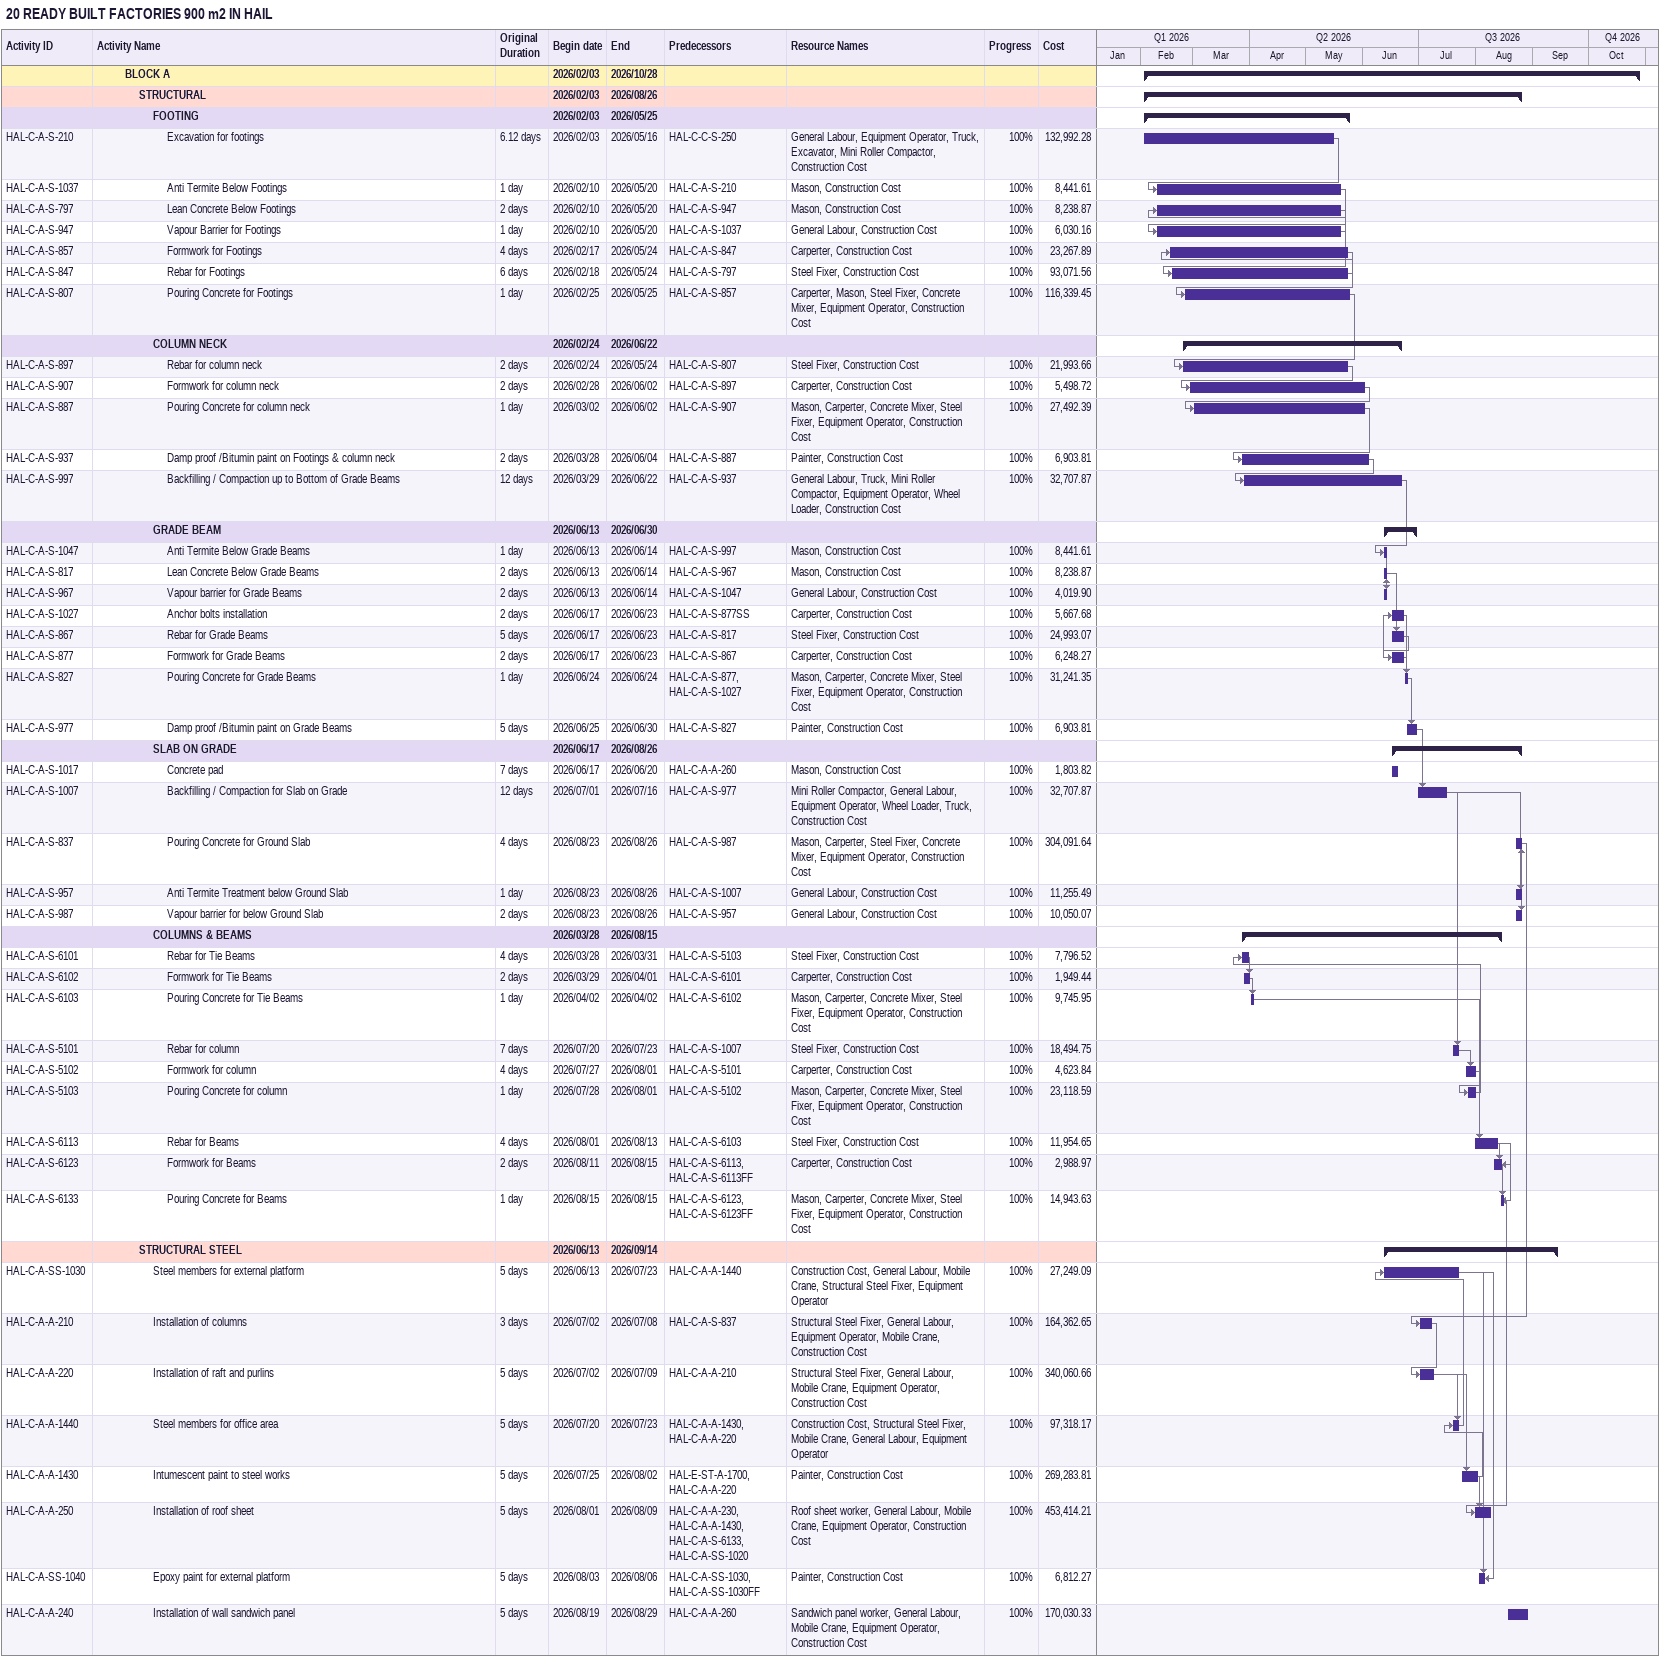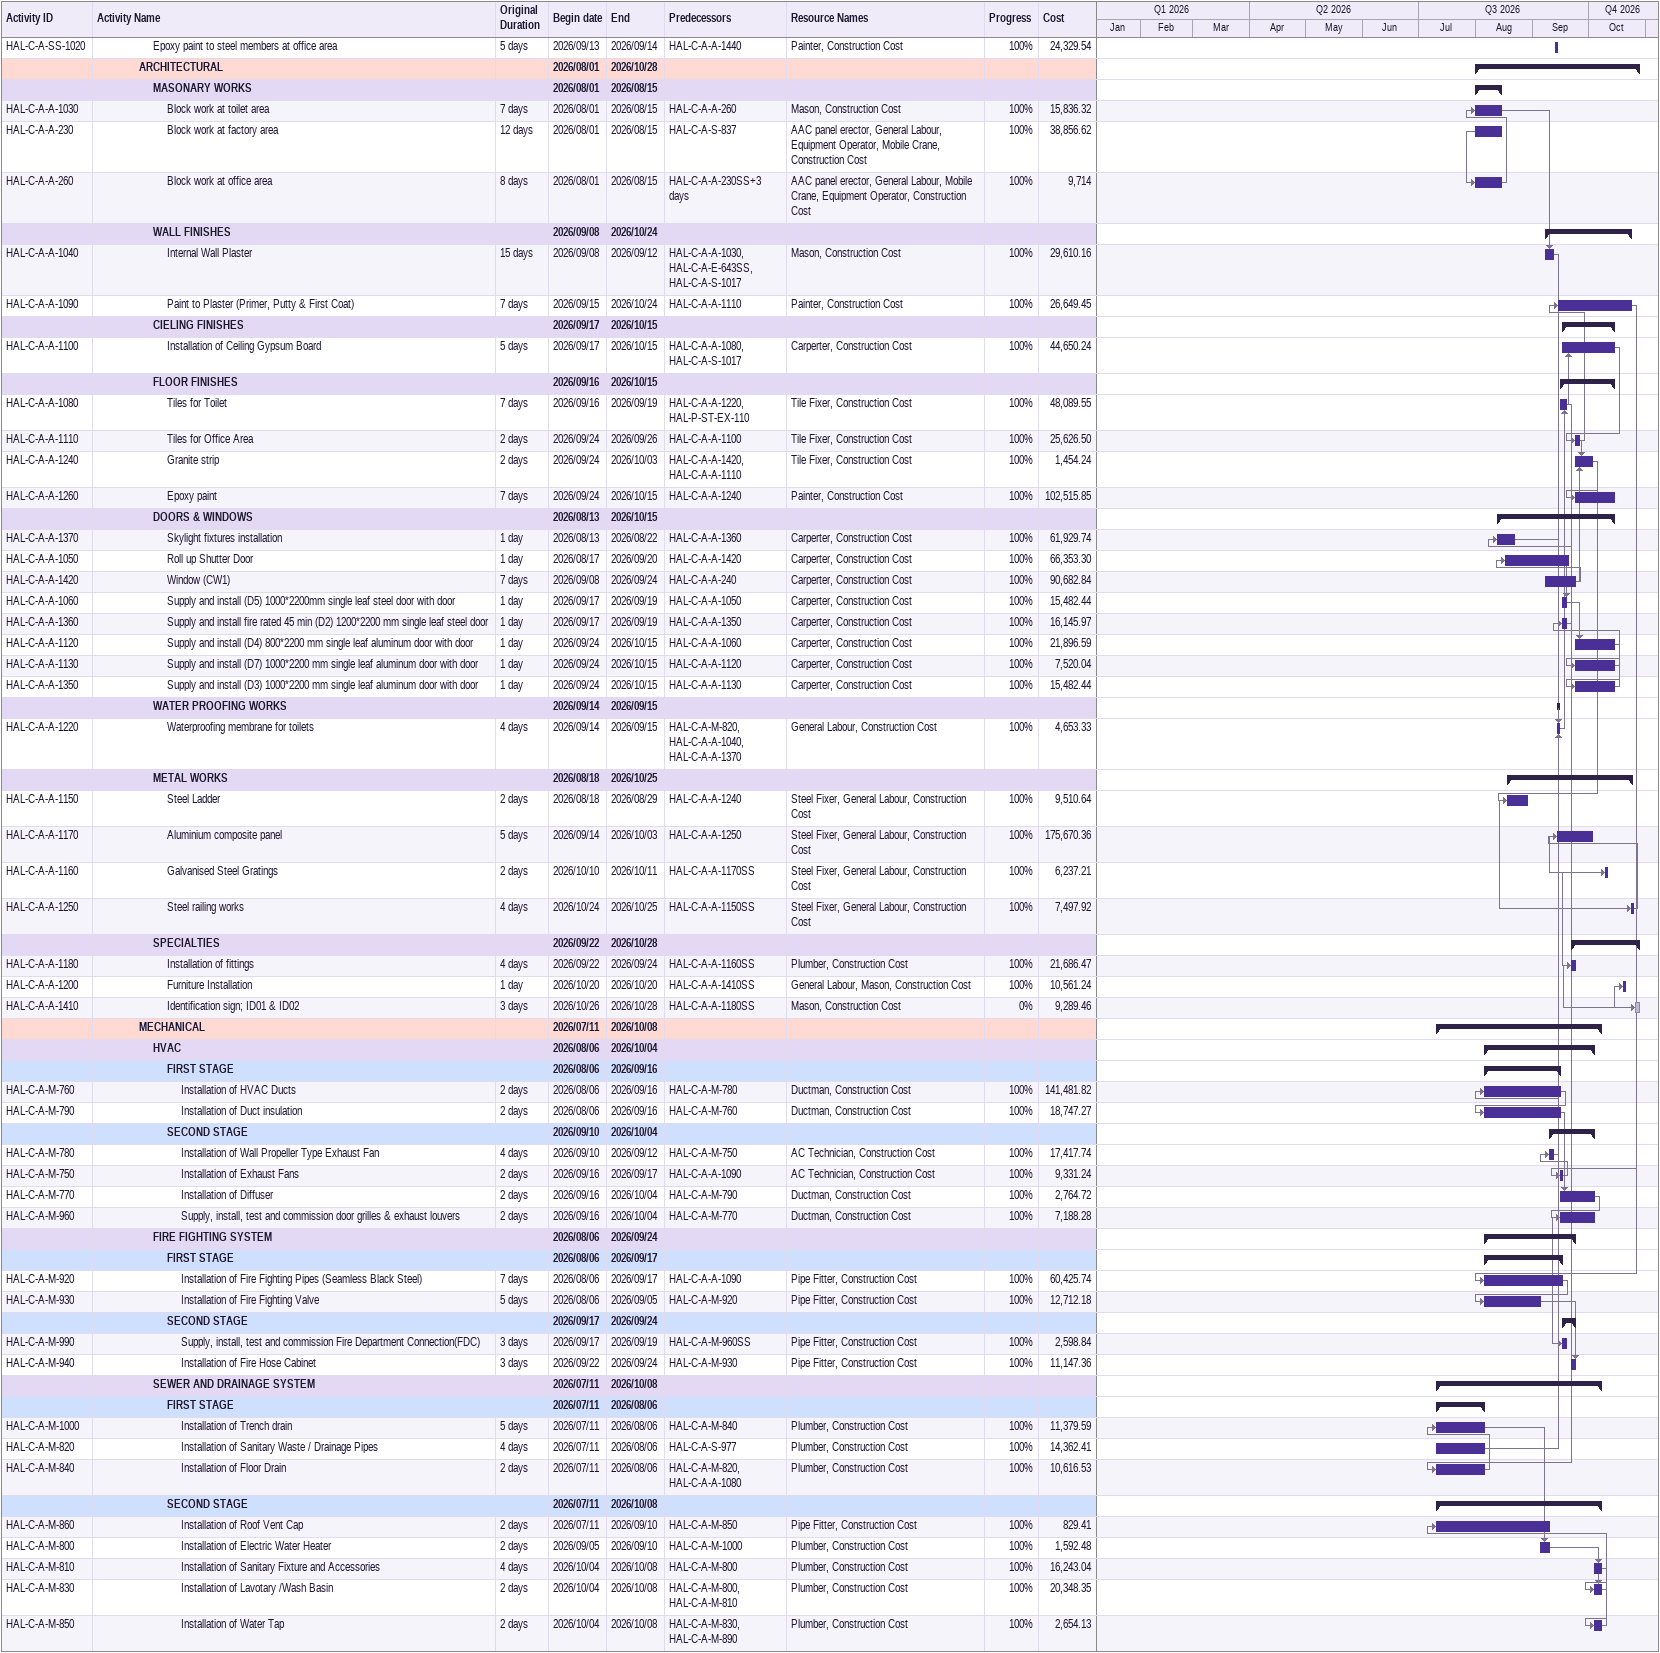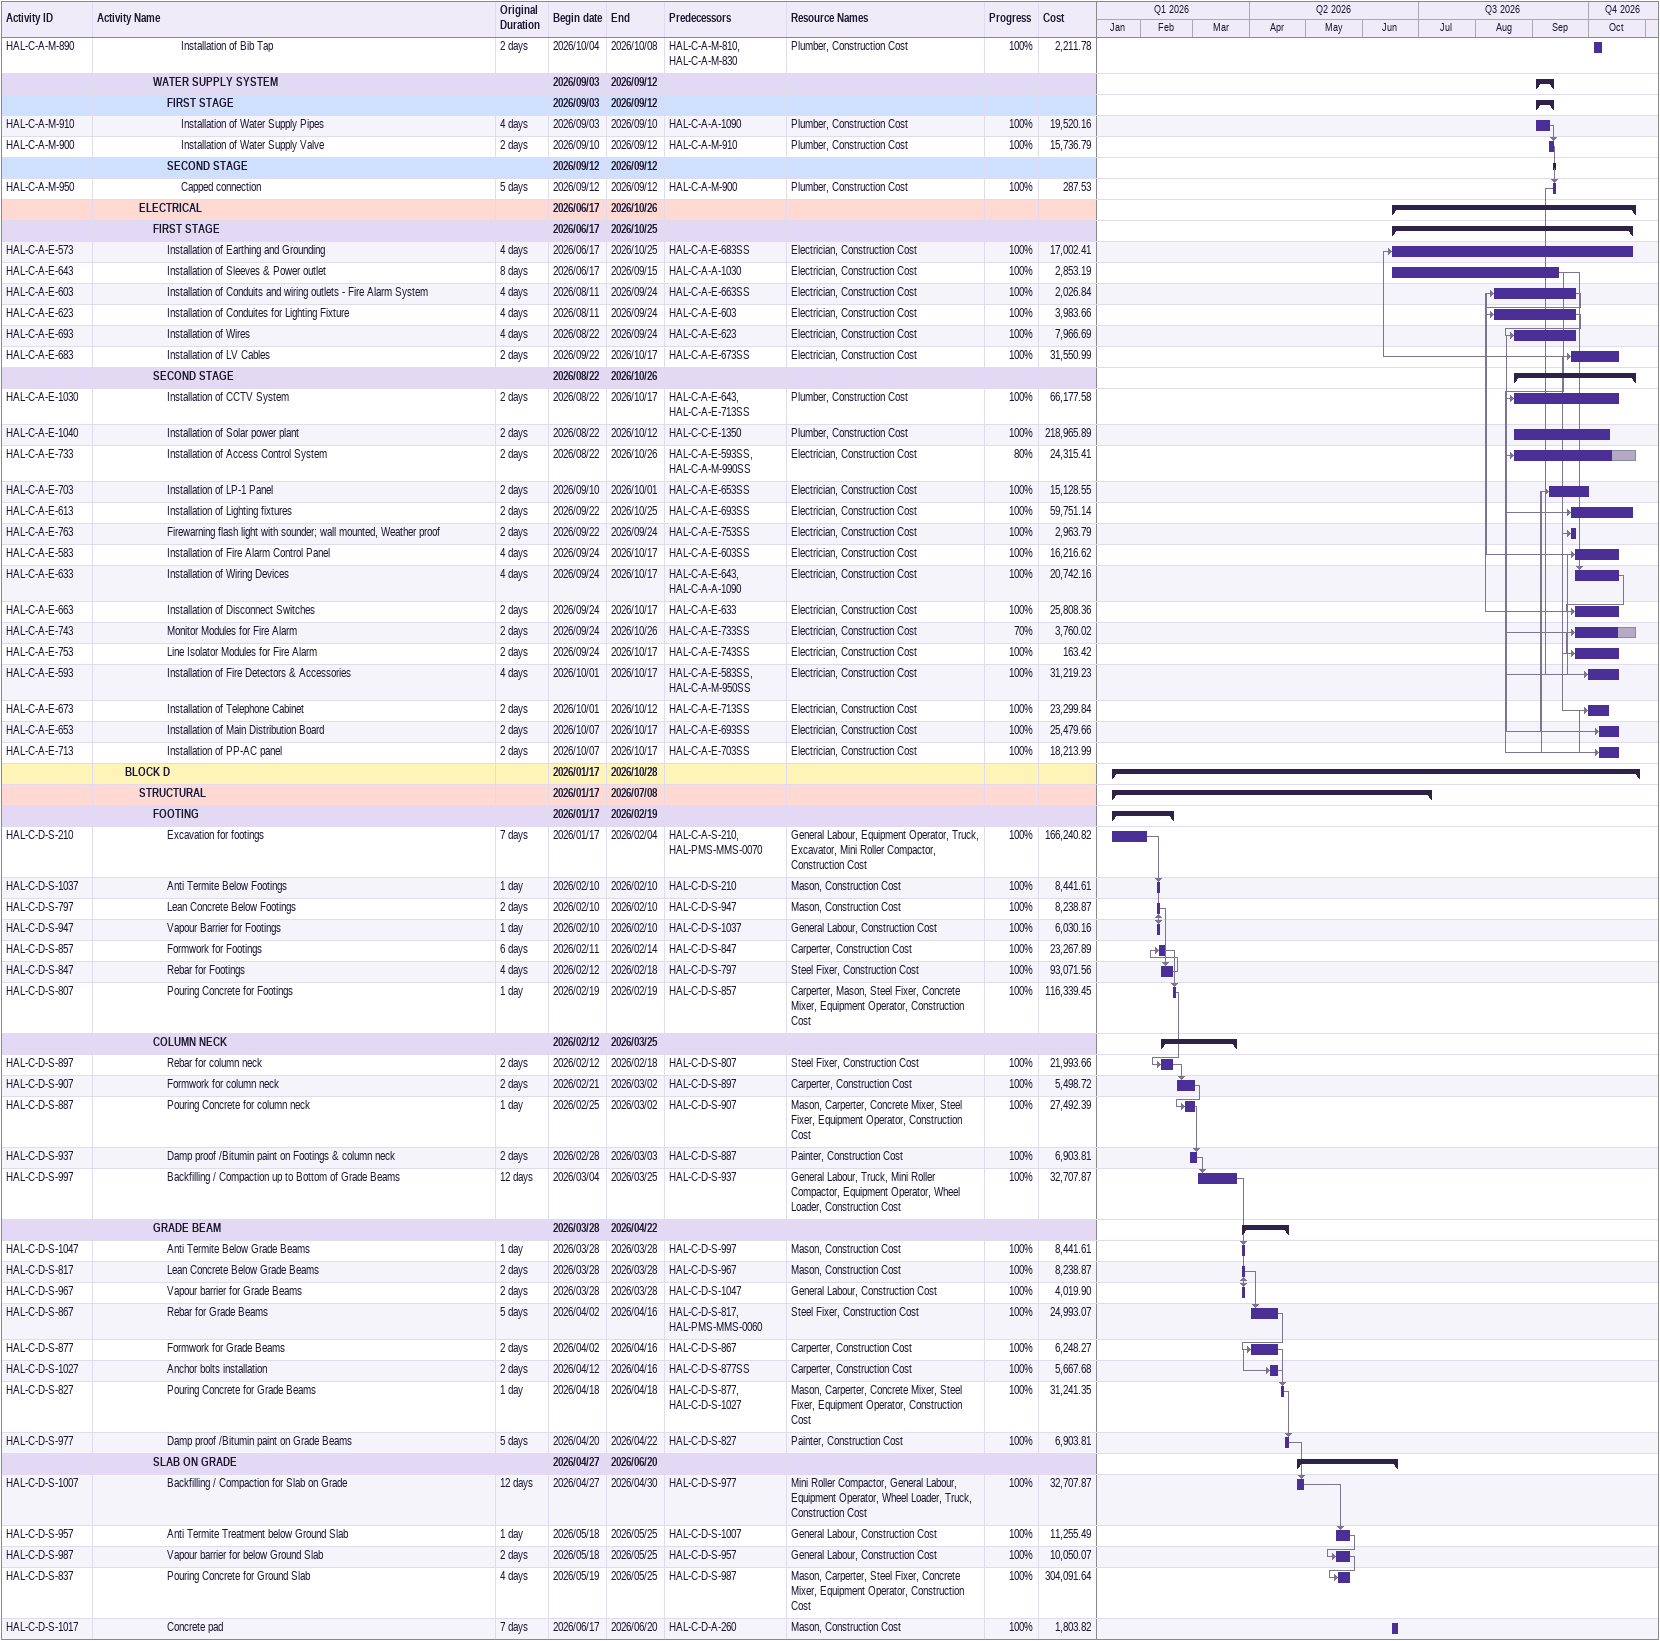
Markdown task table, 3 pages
20 READY BUILT FACTORIES 900 m2 IN HAIL

| ID | Level | Task | Original duration | Start | Finish | Predecessors | Resources | % complete | Cost |
|---|---|---|---|---|---|---|---|---|---|
|  | 3 | **BLOCK A** |  | 2026-02-03 | 2026-10-28 |  |  |  |  |
|  | 4 | **STRUCTURAL** |  | 2026-02-03 | 2026-08-26 |  |  |  |  |
|  | 5 | **FOOTING** |  | 2026-02-03 | 2026-05-25 |  |  |  |  |
| HAL-C-A-S-210 | 6 | Excavation for footings | 6.12d | 2026-02-03 | 2026-05-16 | HAL-C-C-S-250 | General Labour, Equipment Operator, Truck, Excavator, Mini Roller Compactor, Construction Cost | 100 | 132992.28 |
| HAL-C-A-S-1037 | 6 | Anti Termite Below Footings | 1d | 2026-02-10 | 2026-05-20 | HAL-C-A-S-210 | Mason, Construction Cost | 100 | 8441.61 |
| HAL-C-A-S-797 | 6 | Lean Concrete Below Footings | 2d | 2026-02-10 | 2026-05-20 | HAL-C-A-S-947 | Mason, Construction Cost | 100 | 8238.87 |
| HAL-C-A-S-947 | 6 | Vapour Barrier for Footings | 1d | 2026-02-10 | 2026-05-20 | HAL-C-A-S-1037 | General Labour, Construction Cost | 100 | 6030.16 |
| HAL-C-A-S-857 | 6 | Formwork for Footings | 4d | 2026-02-17 | 2026-05-24 | HAL-C-A-S-847 | Carperter, Construction Cost | 100 | 23267.89 |
| HAL-C-A-S-847 | 6 | Rebar for Footings | 6d | 2026-02-18 | 2026-05-24 | HAL-C-A-S-797 | Steel Fixer, Construction Cost | 100 | 93071.56 |
| HAL-C-A-S-807 | 6 | Pouring Concrete for Footings | 1d | 2026-02-25 | 2026-05-25 | HAL-C-A-S-857 | Carperter, Mason, Steel Fixer, Concrete Mixer, Equipment Operator, Construction Cost | 100 | 116339.45 |
|  | 5 | **COLUMN NECK** |  | 2026-02-24 | 2026-06-22 |  |  |  |  |
| HAL-C-A-S-897 | 6 | Rebar for column neck | 2d | 2026-02-24 | 2026-05-24 | HAL-C-A-S-807 | Steel Fixer, Construction Cost | 100 | 21993.66 |
| HAL-C-A-S-907 | 6 | Formwork for column neck | 2d | 2026-02-28 | 2026-06-02 | HAL-C-A-S-897 | Carperter, Construction Cost | 100 | 5498.72 |
| HAL-C-A-S-887 | 6 | Pouring Concrete for column neck | 1d | 2026-03-02 | 2026-06-02 | HAL-C-A-S-907 | Mason, Carperter, Concrete Mixer, Steel Fixer, Equipment Operator, Construction Cost | 100 | 27492.39 |
| HAL-C-A-S-937 | 6 | Damp proof /Bitumin paint on Footings & column neck | 2d | 2026-03-28 | 2026-06-04 | HAL-C-A-S-887 | Painter, Construction Cost | 100 | 6903.81 |
| HAL-C-A-S-997 | 6 | Backfilling / Compaction up to Bottom of Grade Beams | 12d | 2026-03-29 | 2026-06-22 | HAL-C-A-S-937 | General Labour, Truck, Mini Roller Compactor, Equipment Operator, Wheel Loader, Construction Cost | 100 | 32707.87 |
|  | 5 | **GRADE BEAM** |  | 2026-06-13 | 2026-06-30 |  |  |  |  |
| HAL-C-A-S-1047 | 6 | Anti Termite Below Grade Beams | 1d | 2026-06-13 | 2026-06-14 | HAL-C-A-S-997 | Mason, Construction Cost | 100 | 8441.61 |
| HAL-C-A-S-817 | 6 | Lean Concrete Below Grade Beams | 2d | 2026-06-13 | 2026-06-14 | HAL-C-A-S-967 | Mason, Construction Cost | 100 | 8238.87 |
| HAL-C-A-S-967 | 6 | Vapour barrier for Grade Beams | 2d | 2026-06-13 | 2026-06-14 | HAL-C-A-S-1047 | General Labour, Construction Cost | 100 | 4019.90 |
| HAL-C-A-S-1027 | 6 | Anchor bolts installation | 2d | 2026-06-17 | 2026-06-23 | HAL-C-A-S-877SS | Carperter, Construction Cost | 100 | 5667.68 |
| HAL-C-A-S-867 | 6 | Rebar for Grade Beams | 5d | 2026-06-17 | 2026-06-23 | HAL-C-A-S-817 | Steel Fixer, Construction Cost | 100 | 24993.07 |
| HAL-C-A-S-877 | 6 | Formwork for Grade Beams | 2d | 2026-06-17 | 2026-06-23 | HAL-C-A-S-867 | Carperter, Construction Cost | 100 | 6248.27 |
| HAL-C-A-S-827 | 6 | Pouring Concrete for Grade Beams | 1d | 2026-06-24 | 2026-06-24 | HAL-C-A-S-877, HAL-C-A-S-1027 | Mason, Carperter, Concrete Mixer, Steel Fixer, Equipment Operator, Construction Cost | 100 | 31241.35 |
| HAL-C-A-S-977 | 6 | Damp proof /Bitumin paint on Grade Beams | 5d | 2026-06-25 | 2026-06-30 | HAL-C-A-S-827 | Painter, Construction Cost | 100 | 6903.81 |
|  | 5 | **SLAB ON GRADE** |  | 2026-06-17 | 2026-08-26 |  |  |  |  |
| HAL-C-A-S-1017 | 6 | Concrete pad | 7d | 2026-06-17 | 2026-06-20 | HAL-C-A-A-260 | Mason, Construction Cost | 100 | 1803.82 |
| HAL-C-A-S-1007 | 6 | Backfilling / Compaction for Slab on Grade | 12d | 2026-07-01 | 2026-07-16 | HAL-C-A-S-977 | Mini Roller Compactor, General Labour, Equipment Operator, Wheel Loader, Truck, Construction Cost | 100 | 32707.87 |
| HAL-C-A-S-837 | 6 | Pouring Concrete for Ground Slab | 4d | 2026-08-23 | 2026-08-26 | HAL-C-A-S-987 | Mason, Carperter, Steel Fixer, Concrete Mixer, Equipment Operator, Construction Cost | 100 | 304091.64 |
| HAL-C-A-S-957 | 6 | Anti Termite Treatment below Ground Slab | 1d | 2026-08-23 | 2026-08-26 | HAL-C-A-S-1007 | General Labour, Construction Cost | 100 | 11255.49 |
| HAL-C-A-S-987 | 6 | Vapour barrier for below Ground Slab | 2d | 2026-08-23 | 2026-08-26 | HAL-C-A-S-957 | General Labour, Construction Cost | 100 | 10050.07 |
|  | 5 | **COLUMNS & BEAMS** |  | 2026-03-28 | 2026-08-15 |  |  |  |  |
| HAL-C-A-S-6101 | 6 | Rebar for Tie Beams | 4d | 2026-03-28 | 2026-03-31 | HAL-C-A-S-5103 | Steel Fixer, Construction Cost | 100 | 7796.52 |
| HAL-C-A-S-6102 | 6 | Formwork for Tie Beams | 2d | 2026-03-29 | 2026-04-01 | HAL-C-A-S-6101 | Carperter, Construction Cost | 100 | 1949.44 |
| HAL-C-A-S-6103 | 6 | Pouring Concrete for Tie Beams | 1d | 2026-04-02 | 2026-04-02 | HAL-C-A-S-6102 | Mason, Carperter, Concrete Mixer, Steel Fixer, Equipment Operator, Construction Cost | 100 | 9745.95 |
| HAL-C-A-S-5101 | 6 | Rebar for column | 7d | 2026-07-20 | 2026-07-23 | HAL-C-A-S-1007 | Steel Fixer, Construction Cost | 100 | 18494.75 |
| HAL-C-A-S-5102 | 6 | Formwork for column | 4d | 2026-07-27 | 2026-08-01 | HAL-C-A-S-5101 | Carperter, Construction Cost | 100 | 4623.84 |
| HAL-C-A-S-5103 | 6 | Pouring Concrete for column | 1d | 2026-07-28 | 2026-08-01 | HAL-C-A-S-5102 | Mason, Carperter, Concrete Mixer, Steel Fixer, Equipment Operator, Construction Cost | 100 | 23118.59 |
| HAL-C-A-S-6113 | 6 | Rebar for Beams | 4d | 2026-08-01 | 2026-08-13 | HAL-C-A-S-6103 | Steel Fixer, Construction Cost | 100 | 11954.65 |
| HAL-C-A-S-6123 | 6 | Formwork for Beams | 2d | 2026-08-11 | 2026-08-15 | HAL-C-A-S-6113, HAL-C-A-S-6113FF | Carperter, Construction Cost | 100 | 2988.97 |
| HAL-C-A-S-6133 | 6 | Pouring Concrete for Beams | 1d | 2026-08-15 | 2026-08-15 | HAL-C-A-S-6123, HAL-C-A-S-6123FF | Mason, Carperter, Concrete Mixer, Steel Fixer, Equipment Operator, Construction Cost | 100 | 14943.63 |
|  | 4 | **STRUCTURAL STEEL** |  | 2026-06-13 | 2026-09-14 |  |  |  |  |
| HAL-C-A-SS-1030 | 5 | Steel members for external platform | 5d | 2026-06-13 | 2026-07-23 | HAL-C-A-A-1440 | Construction Cost, General Labour, Mobile Crane, Structural Steel Fixer, Equipment Operator | 100 | 27249.09 |
| HAL-C-A-A-210 | 5 | Installation of columns | 3d | 2026-07-02 | 2026-07-08 | HAL-C-A-S-837 | Structural Steel Fixer, General Labour, Equipment Operator, Mobile Crane, Construction Cost | 100 | 164362.65 |
| HAL-C-A-A-220 | 5 | Installation of raft and purlins | 5d | 2026-07-02 | 2026-07-09 | HAL-C-A-A-210 | Structural Steel Fixer, General Labour, Mobile Crane, Equipment Operator, Construction Cost | 100 | 340060.66 |
| HAL-C-A-A-1440 | 5 | Steel members for office area | 5d | 2026-07-20 | 2026-07-23 | HAL-C-A-A-1430, HAL-C-A-A-220 | Construction Cost, Structural Steel Fixer, Mobile Crane, General Labour, Equipment Operator | 100 | 97318.17 |
| HAL-C-A-A-1430 | 5 | Intumescent paint to steel works | 5d | 2026-07-25 | 2026-08-02 | HAL-E-ST-A-1700, HAL-C-A-A-220 | Painter, Construction Cost | 100 | 269283.81 |
| HAL-C-A-A-250 | 5 | Installation of roof sheet | 5d | 2026-08-01 | 2026-08-09 | HAL-C-A-A-230, HAL-C-A-A-1430, HAL-C-A-S-6133, HAL-C-A-SS-1020 | Roof sheet worker, General Labour, Mobile Crane, Equipment Operator, Construction Cost | 100 | 453414.21 |
| HAL-C-A-SS-1040 | 5 | Epoxy paint for external platform | 5d | 2026-08-03 | 2026-08-06 | HAL-C-A-SS-1030, HAL-C-A-SS-1030FF | Painter, Construction Cost | 100 | 6812.27 |
| HAL-C-A-A-240 | 5 | Installation of wall sandwich panel | 5d | 2026-08-19 | 2026-08-29 | HAL-C-A-A-260 | Sandwich panel worker, General Labour, Mobile Crane, Equipment Operator, Construction Cost | 100 | 170030.33 |
| HAL-C-A-SS-1020 | 5 | Epoxy paint to steel members at office area | 5d | 2026-09-13 | 2026-09-14 | HAL-C-A-A-1440 | Painter, Construction Cost | 100 | 24329.54 |
|  | 4 | **ARCHITECTURAL** |  | 2026-08-01 | 2026-10-28 |  |  |  |  |
|  | 5 | **MASONARY WORKS** |  | 2026-08-01 | 2026-08-15 |  |  |  |  |
| HAL-C-A-A-1030 | 6 | Block work at toilet area | 7d | 2026-08-01 | 2026-08-15 | HAL-C-A-A-260 | Mason, Construction Cost | 100 | 15836.32 |
| HAL-C-A-A-230 | 6 | Block work at factory area | 12d | 2026-08-01 | 2026-08-15 | HAL-C-A-S-837 | AAC panel erector, General Labour, Equipment Operator, Mobile Crane, Construction Cost | 100 | 38856.62 |
| HAL-C-A-A-260 | 6 | Block work at office area | 8d | 2026-08-01 | 2026-08-15 | HAL-C-A-A-230SS+3d | AAC panel erector, General Labour, Mobile Crane, Equipment Operator, Construction Cost | 100 | 9714 |
|  | 5 | **WALL FINISHES** |  | 2026-09-08 | 2026-10-24 |  |  |  |  |
| HAL-C-A-A-1040 | 6 | Internal Wall Plaster | 15d | 2026-09-08 | 2026-09-12 | HAL-C-A-A-1030, HAL-C-A-E-643SS, HAL-C-A-S-1017 | Mason, Construction Cost | 100 | 29610.16 |
| HAL-C-A-A-1090 | 6 | Paint to Plaster (Primer, Putty & First Coat) | 7d | 2026-09-15 | 2026-10-24 | HAL-C-A-A-1110 | Painter, Construction Cost | 100 | 26649.45 |
|  | 5 | **CIELING FINISHES** |  | 2026-09-17 | 2026-10-15 |  |  |  |  |
| HAL-C-A-A-1100 | 6 | Installation of Ceiling Gypsum Board | 5d | 2026-09-17 | 2026-10-15 | HAL-C-A-A-1080, HAL-C-A-S-1017 | Carperter, Construction Cost | 100 | 44650.24 |
|  | 5 | **FLOOR FINISHES** |  | 2026-09-16 | 2026-10-15 |  |  |  |  |
| HAL-C-A-A-1080 | 6 | Tiles for Toilet | 7d | 2026-09-16 | 2026-09-19 | HAL-C-A-A-1220, HAL-P-ST-EX-110 | Tile Fixer, Construction Cost | 100 | 48089.55 |
| HAL-C-A-A-1110 | 6 | Tiles for Office Area | 2d | 2026-09-24 | 2026-09-26 | HAL-C-A-A-1100 | Tile Fixer, Construction Cost | 100 | 25626.50 |
| HAL-C-A-A-1240 | 6 | Granite strip | 2d | 2026-09-24 | 2026-10-03 | HAL-C-A-A-1420, HAL-C-A-A-1110 | Tile Fixer, Construction Cost | 100 | 1454.24 |
| HAL-C-A-A-1260 | 6 | Epoxy paint | 7d | 2026-09-24 | 2026-10-15 | HAL-C-A-A-1240 | Painter, Construction Cost | 100 | 102515.85 |
|  | 5 | **DOORS & WINDOWS** |  | 2026-08-13 | 2026-10-15 |  |  |  |  |
| HAL-C-A-A-1370 | 6 | Skylight fixtures installation | 1d | 2026-08-13 | 2026-08-22 | HAL-C-A-A-1360 | Carperter, Construction Cost | 100 | 61929.74 |
| HAL-C-A-A-1050 | 6 | Roll up Shutter Door | 1d | 2026-08-17 | 2026-09-20 | HAL-C-A-A-1420 | Carperter, Construction Cost | 100 | 66353.30 |
| HAL-C-A-A-1420 | 6 | Window (CW1) | 7d | 2026-09-08 | 2026-09-24 | HAL-C-A-A-240 | Carperter, Construction Cost | 100 | 90682.84 |
| HAL-C-A-A-1060 | 6 | Supply and install (D5) 1000*2200mm single leaf steel door with door | 1d | 2026-09-17 | 2026-09-19 | HAL-C-A-A-1050 | Carperter, Construction Cost | 100 | 15482.44 |
| HAL-C-A-A-1360 | 6 | Supply and install fire rated 45 min (D2) 1200*2200 mm single leaf steel door | 1d | 2026-09-17 | 2026-09-19 | HAL-C-A-A-1350 | Carperter, Construction Cost | 100 | 16145.97 |
| HAL-C-A-A-1120 | 6 | Supply and install (D4) 800*2200 mm single leaf aluminum door with door | 1d | 2026-09-24 | 2026-10-15 | HAL-C-A-A-1060 | Carperter, Construction Cost | 100 | 21896.59 |
| HAL-C-A-A-1130 | 6 | Supply and install (D7) 1000*2200 mm single leaf aluminum door with door | 1d | 2026-09-24 | 2026-10-15 | HAL-C-A-A-1120 | Carperter, Construction Cost | 100 | 7520.04 |
| HAL-C-A-A-1350 | 6 | Supply and install (D3) 1000*2200 mm single leaf aluminum door with door | 1d | 2026-09-24 | 2026-10-15 | HAL-C-A-A-1130 | Carperter, Construction Cost | 100 | 15482.44 |
|  | 5 | **WATER PROOFING WORKS** |  | 2026-09-14 | 2026-09-15 |  |  |  |  |
| HAL-C-A-A-1220 | 6 | Waterproofing membrane for toilets | 4d | 2026-09-14 | 2026-09-15 | HAL-C-A-M-820, HAL-C-A-A-1040, HAL-C-A-A-1370 | General Labour, Construction Cost | 100 | 4653.33 |
|  | 5 | **METAL WORKS** |  | 2026-08-18 | 2026-10-25 |  |  |  |  |
| HAL-C-A-A-1150 | 6 | Steel Ladder | 2d | 2026-08-18 | 2026-08-29 | HAL-C-A-A-1240 | Steel Fixer, General Labour, Construction Cost | 100 | 9510.64 |
| HAL-C-A-A-1170 | 6 | Aluminium composite panel | 5d | 2026-09-14 | 2026-10-03 | HAL-C-A-A-1250 | Steel Fixer, General Labour, Construction Cost | 100 | 175670.36 |
| HAL-C-A-A-1160 | 6 | Galvanised Steel Gratings | 2d | 2026-10-10 | 2026-10-11 | HAL-C-A-A-1170SS | Steel Fixer, General Labour, Construction Cost | 100 | 6237.21 |
| HAL-C-A-A-1250 | 6 | Steel railing works | 4d | 2026-10-24 | 2026-10-25 | HAL-C-A-A-1150SS | Steel Fixer, General Labour, Construction Cost | 100 | 7497.92 |
|  | 5 | **SPECIALTIES** |  | 2026-09-22 | 2026-10-28 |  |  |  |  |
| HAL-C-A-A-1180 | 6 | Installation of fittings | 4d | 2026-09-22 | 2026-09-24 | HAL-C-A-A-1160SS | Plumber, Construction Cost | 100 | 21686.47 |
| HAL-C-A-A-1200 | 6 | Furniture Installation | 1d | 2026-10-20 | 2026-10-20 | HAL-C-A-A-1410SS | General Labour, Mason, Construction Cost | 100 | 10561.24 |
| HAL-C-A-A-1410 | 6 | Identification sign; ID01 & ID02 | 3d | 2026-10-26 | 2026-10-28 | HAL-C-A-A-1180SS | Mason, Construction Cost | 0 | 9289.46 |
|  | 4 | **MECHANICAL** |  | 2026-07-11 | 2026-10-08 |  |  |  |  |
|  | 5 | **HVAC** |  | 2026-08-06 | 2026-10-04 |  |  |  |  |
|  | 6 | **FIRST STAGE** |  | 2026-08-06 | 2026-09-16 |  |  |  |  |
| HAL-C-A-M-760 | 7 | Installation of HVAC Ducts | 2d | 2026-08-06 | 2026-09-16 | HAL-C-A-M-780 | Ductman, Construction Cost | 100 | 141481.82 |
| HAL-C-A-M-790 | 7 | Installation of Duct insulation | 2d | 2026-08-06 | 2026-09-16 | HAL-C-A-M-760 | Ductman, Construction Cost | 100 | 18747.27 |
|  | 6 | **SECOND STAGE** |  | 2026-09-10 | 2026-10-04 |  |  |  |  |
| HAL-C-A-M-780 | 7 | Installation of Wall Propeller Type Exhaust Fan | 4d | 2026-09-10 | 2026-09-12 | HAL-C-A-M-750 | AC Technician, Construction Cost | 100 | 17417.74 |
| HAL-C-A-M-750 | 7 | Installation of Exhaust Fans | 2d | 2026-09-16 | 2026-09-17 | HAL-C-A-A-1090 | AC Technician, Construction Cost | 100 | 9331.24 |
| HAL-C-A-M-770 | 7 | Installation of Diffuser | 2d | 2026-09-16 | 2026-10-04 | HAL-C-A-M-790 | Ductman, Construction Cost | 100 | 2764.72 |
| HAL-C-A-M-960 | 7 | Supply, install, test and commission door grilles & exhaust louvers | 2d | 2026-09-16 | 2026-10-04 | HAL-C-A-M-770 | Ductman, Construction Cost | 100 | 7188.28 |
|  | 5 | **FIRE FIGHTING SYSTEM** |  | 2026-08-06 | 2026-09-24 |  |  |  |  |
|  | 6 | **FIRST STAGE** |  | 2026-08-06 | 2026-09-17 |  |  |  |  |
| HAL-C-A-M-920 | 7 | Installation of Fire Fighting Pipes (Seamless Black Steel) | 7d | 2026-08-06 | 2026-09-17 | HAL-C-A-A-1090 | Pipe Fitter, Construction Cost | 100 | 60425.74 |
| HAL-C-A-M-930 | 7 | Installation of Fire Fighting Valve | 5d | 2026-08-06 | 2026-09-05 | HAL-C-A-M-920 | Pipe Fitter, Construction Cost | 100 | 12712.18 |
|  | 6 | **SECOND STAGE** |  | 2026-09-17 | 2026-09-24 |  |  |  |  |
| HAL-C-A-M-990 | 7 | Supply, install, test and commission Fire Department Connection(FDC) | 3d | 2026-09-17 | 2026-09-19 | HAL-C-A-M-960SS | Pipe Fitter, Construction Cost | 100 | 2598.84 |
| HAL-C-A-M-940 | 7 | Installation of Fire Hose Cabinet | 3d | 2026-09-22 | 2026-09-24 | HAL-C-A-M-930 | Pipe Fitter, Construction Cost | 100 | 11147.36 |
|  | 5 | **SEWER AND DRAINAGE SYSTEM** |  | 2026-07-11 | 2026-10-08 |  |  |  |  |
|  | 6 | **FIRST STAGE** |  | 2026-07-11 | 2026-08-06 |  |  |  |  |
| HAL-C-A-M-1000 | 7 | Installation of Trench drain | 5d | 2026-07-11 | 2026-08-06 | HAL-C-A-M-840 | Plumber, Construction Cost | 100 | 11379.59 |
| HAL-C-A-M-820 | 7 | Installation of Sanitary Waste / Drainage Pipes | 4d | 2026-07-11 | 2026-08-06 | HAL-C-A-S-977 | Plumber, Construction Cost | 100 | 14362.41 |
| HAL-C-A-M-840 | 7 | Installation of Floor Drain | 2d | 2026-07-11 | 2026-08-06 | HAL-C-A-M-820, HAL-C-A-A-1080 | Plumber, Construction Cost | 100 | 10616.53 |
|  | 6 | **SECOND STAGE** |  | 2026-07-11 | 2026-10-08 |  |  |  |  |
| HAL-C-A-M-860 | 7 | Installation of Roof Vent Cap | 2d | 2026-07-11 | 2026-09-10 | HAL-C-A-M-850 | Pipe Fitter, Construction Cost | 100 | 829.41 |
| HAL-C-A-M-800 | 7 | Installation of Electric Water Heater | 2d | 2026-09-05 | 2026-09-10 | HAL-C-A-M-1000 | Plumber, Construction Cost | 100 | 1592.48 |
| HAL-C-A-M-810 | 7 | Installation of Sanitary Fixture and Accessories | 4d | 2026-10-04 | 2026-10-08 | HAL-C-A-M-800 | Plumber, Construction Cost | 100 | 16243.04 |
| HAL-C-A-M-830 | 7 | Installation of Lavotary /Wash Basin | 2d | 2026-10-04 | 2026-10-08 | HAL-C-A-M-800, HAL-C-A-M-810 | Plumber, Construction Cost | 100 | 20348.35 |
| HAL-C-A-M-850 | 7 | Installation of Water Tap | 2d | 2026-10-04 | 2026-10-08 | HAL-C-A-M-830, HAL-C-A-M-890 | Plumber, Construction Cost | 100 | 2654.13 |
| HAL-C-A-M-890 | 7 | Installation of Bib Tap | 2d | 2026-10-04 | 2026-10-08 | HAL-C-A-M-810, HAL-C-A-M-830 | Plumber, Construction Cost | 100 | 2211.78 |
|  | 5 | **WATER SUPPLY SYSTEM** |  | 2026-09-03 | 2026-09-12 |  |  |  |  |
|  | 6 | **FIRST STAGE** |  | 2026-09-03 | 2026-09-12 |  |  |  |  |
| HAL-C-A-M-910 | 7 | Installation of Water Supply Pipes | 4d | 2026-09-03 | 2026-09-10 | HAL-C-A-A-1090 | Plumber, Construction Cost | 100 | 19520.16 |
| HAL-C-A-M-900 | 7 | Installation of Water Supply Valve | 2d | 2026-09-10 | 2026-09-12 | HAL-C-A-M-910 | Plumber, Construction Cost | 100 | 15736.79 |
|  | 6 | **SECOND STAGE** |  | 2026-09-12 | 2026-09-12 |  |  |  |  |
| HAL-C-A-M-950 | 7 | Capped connection | 5d | 2026-09-12 | 2026-09-12 | HAL-C-A-M-900 | Plumber, Construction Cost | 100 | 287.53 |
|  | 4 | **ELECTRICAL** |  | 2026-06-17 | 2026-10-26 |  |  |  |  |
|  | 5 | **FIRST STAGE** |  | 2026-06-17 | 2026-10-25 |  |  |  |  |
| HAL-C-A-E-573 | 6 | Installation of Earthing and Grounding | 4d | 2026-06-17 | 2026-10-25 | HAL-C-A-E-683SS | Electrician, Construction Cost | 100 | 17002.41 |
| HAL-C-A-E-643 | 6 | Installation of Sleeves & Power outlet | 8d | 2026-06-17 | 2026-09-15 | HAL-C-A-A-1030 | Electrician, Construction Cost | 100 | 2853.19 |
| HAL-C-A-E-603 | 6 | Installation of Conduits and wiring outlets - Fire Alarm System | 4d | 2026-08-11 | 2026-09-24 | HAL-C-A-E-663SS | Electrician, Construction Cost | 100 | 2026.84 |
| HAL-C-A-E-623 | 6 | Installation of Conduites for Lighting Fixture | 4d | 2026-08-11 | 2026-09-24 | HAL-C-A-E-603 | Electrician, Construction Cost | 100 | 3983.66 |
| HAL-C-A-E-693 | 6 | Installation of Wires | 4d | 2026-08-22 | 2026-09-24 | HAL-C-A-E-623 | Electrician, Construction Cost | 100 | 7966.69 |
| HAL-C-A-E-683 | 6 | Installation of LV Cables | 2d | 2026-09-22 | 2026-10-17 | HAL-C-A-E-673SS | Electrician, Construction Cost | 100 | 31550.99 |
|  | 5 | **SECOND STAGE** |  | 2026-08-22 | 2026-10-26 |  |  |  |  |
| HAL-C-A-E-1030 | 6 | Installation of CCTV System | 2d | 2026-08-22 | 2026-10-17 | HAL-C-A-E-643, HAL-C-A-E-713SS | Plumber, Construction Cost | 100 | 66177.58 |
| HAL-C-A-E-1040 | 6 | Installation of Solar power plant | 2d | 2026-08-22 | 2026-10-12 | HAL-C-C-E-1350 | Plumber, Construction Cost | 100 | 218965.89 |
| HAL-C-A-E-733 | 6 | Installation of Access Control System | 2d | 2026-08-22 | 2026-10-26 | HAL-C-A-E-593SS, HAL-C-A-M-990SS | Electrician, Construction Cost | 80 | 24315.41 |
| HAL-C-A-E-703 | 6 | Installation of LP-1 Panel | 2d | 2026-09-10 | 2026-10-01 | HAL-C-A-E-653SS | Electrician, Construction Cost | 100 | 15128.55 |
| HAL-C-A-E-613 | 6 | Installation of Lighting fixtures | 2d | 2026-09-22 | 2026-10-25 | HAL-C-A-E-693SS | Electrician, Construction Cost | 100 | 59751.14 |
| HAL-C-A-E-763 | 6 | Firewarning flash light with sounder; wall mounted, Weather proof | 2d | 2026-09-22 | 2026-09-24 | HAL-C-A-E-753SS | Electrician, Construction Cost | 100 | 2963.79 |
| HAL-C-A-E-583 | 6 | Installation of Fire Alarm Control Panel | 4d | 2026-09-24 | 2026-10-17 | HAL-C-A-E-603SS | Electrician, Construction Cost | 100 | 16216.62 |
| HAL-C-A-E-633 | 6 | Installation of Wiring Devices | 4d | 2026-09-24 | 2026-10-17 | HAL-C-A-E-643, HAL-C-A-A-1090 | Electrician, Construction Cost | 100 | 20742.16 |
| HAL-C-A-E-663 | 6 | Installation of Disconnect Switches | 2d | 2026-09-24 | 2026-10-17 | HAL-C-A-E-633 | Electrician, Construction Cost | 100 | 25808.36 |
| HAL-C-A-E-743 | 6 | Monitor Modules for Fire Alarm | 2d | 2026-09-24 | 2026-10-26 | HAL-C-A-E-733SS | Electrician, Construction Cost | 70 | 3760.02 |
| HAL-C-A-E-753 | 6 | Line Isolator Modules for Fire Alarm | 2d | 2026-09-24 | 2026-10-17 | HAL-C-A-E-743SS | Electrician, Construction Cost | 100 | 163.42 |
| HAL-C-A-E-593 | 6 | Installation of Fire Detectors & Accessories | 4d | 2026-10-01 | 2026-10-17 | HAL-C-A-E-583SS, HAL-C-A-M-950SS | Electrician, Construction Cost | 100 | 31219.23 |
| HAL-C-A-E-673 | 6 | Installation of Telephone Cabinet | 2d | 2026-10-01 | 2026-10-12 | HAL-C-A-E-713SS | Electrician, Construction Cost | 100 | 23299.84 |
| HAL-C-A-E-653 | 6 | Installation of Main Distribution Board | 2d | 2026-10-07 | 2026-10-17 | HAL-C-A-E-693SS | Electrician, Construction Cost | 100 | 25479.66 |
| HAL-C-A-E-713 | 6 | Installation of PP-AC panel | 2d | 2026-10-07 | 2026-10-17 | HAL-C-A-E-703SS | Electrician, Construction Cost | 100 | 18213.99 |
|  | 3 | **BLOCK D** |  | 2026-01-17 | 2026-10-28 |  |  |  |  |
|  | 4 | **STRUCTURAL** |  | 2026-01-17 | 2026-07-08 |  |  |  |  |
|  | 5 | **FOOTING** |  | 2026-01-17 | 2026-02-19 |  |  |  |  |
| HAL-C-D-S-210 | 6 | Excavation for footings | 7d | 2026-01-17 | 2026-02-04 | HAL-C-A-S-210, HAL-PMS-MMS-0070 | General Labour, Equipment Operator, Truck, Excavator, Mini Roller Compactor, Construction Cost | 100 | 166240.82 |
| HAL-C-D-S-1037 | 6 | Anti Termite Below Footings | 1d | 2026-02-10 | 2026-02-10 | HAL-C-D-S-210 | Mason, Construction Cost | 100 | 8441.61 |
| HAL-C-D-S-797 | 6 | Lean Concrete Below Footings | 2d | 2026-02-10 | 2026-02-10 | HAL-C-D-S-947 | Mason, Construction Cost | 100 | 8238.87 |
| HAL-C-D-S-947 | 6 | Vapour Barrier for Footings | 1d | 2026-02-10 | 2026-02-10 | HAL-C-D-S-1037 | General Labour, Construction Cost | 100 | 6030.16 |
| HAL-C-D-S-857 | 6 | Formwork for Footings | 6d | 2026-02-11 | 2026-02-14 | HAL-C-D-S-847 | Carperter, Construction Cost | 100 | 23267.89 |
| HAL-C-D-S-847 | 6 | Rebar for Footings | 4d | 2026-02-12 | 2026-02-18 | HAL-C-D-S-797 | Steel Fixer, Construction Cost | 100 | 93071.56 |
| HAL-C-D-S-807 | 6 | Pouring Concrete for Footings | 1d | 2026-02-19 | 2026-02-19 | HAL-C-D-S-857 | Carperter, Mason, Steel Fixer, Concrete Mixer, Equipment Operator, Construction Cost | 100 | 116339.45 |
|  | 5 | **COLUMN NECK** |  | 2026-02-12 | 2026-03-25 |  |  |  |  |
| HAL-C-D-S-897 | 6 | Rebar for column neck | 2d | 2026-02-12 | 2026-02-18 | HAL-C-D-S-807 | Steel Fixer, Construction Cost | 100 | 21993.66 |
| HAL-C-D-S-907 | 6 | Formwork for column neck | 2d | 2026-02-21 | 2026-03-02 | HAL-C-D-S-897 | Carperter, Construction Cost | 100 | 5498.72 |
| HAL-C-D-S-887 | 6 | Pouring Concrete for column neck | 1d | 2026-02-25 | 2026-03-02 | HAL-C-D-S-907 | Mason, Carperter, Concrete Mixer, Steel Fixer, Equipment Operator, Construction Cost | 100 | 27492.39 |
| HAL-C-D-S-937 | 6 | Damp proof /Bitumin paint on Footings & column neck | 2d | 2026-02-28 | 2026-03-03 | HAL-C-D-S-887 | Painter, Construction Cost | 100 | 6903.81 |
| HAL-C-D-S-997 | 6 | Backfilling / Compaction up to Bottom of Grade Beams | 12d | 2026-03-04 | 2026-03-25 | HAL-C-D-S-937 | General Labour, Truck, Mini Roller Compactor, Equipment Operator, Wheel Loader, Construction Cost | 100 | 32707.87 |
|  | 5 | **GRADE BEAM** |  | 2026-03-28 | 2026-04-22 |  |  |  |  |
| HAL-C-D-S-1047 | 6 | Anti Termite Below Grade Beams | 1d | 2026-03-28 | 2026-03-28 | HAL-C-D-S-997 | Mason, Construction Cost | 100 | 8441.61 |
| HAL-C-D-S-817 | 6 | Lean Concrete Below Grade Beams | 2d | 2026-03-28 | 2026-03-28 | HAL-C-D-S-967 | Mason, Construction Cost | 100 | 8238.87 |
| HAL-C-D-S-967 | 6 | Vapour barrier for Grade Beams | 2d | 2026-03-28 | 2026-03-28 | HAL-C-D-S-1047 | General Labour, Construction Cost | 100 | 4019.90 |
| HAL-C-D-S-867 | 6 | Rebar for Grade Beams | 5d | 2026-04-02 | 2026-04-16 | HAL-C-D-S-817, HAL-PMS-MMS-0060 | Steel Fixer, Construction Cost | 100 | 24993.07 |
| HAL-C-D-S-877 | 6 | Formwork for Grade Beams | 2d | 2026-04-02 | 2026-04-16 | HAL-C-D-S-867 | Carperter, Construction Cost | 100 | 6248.27 |
| HAL-C-D-S-1027 | 6 | Anchor bolts installation | 2d | 2026-04-12 | 2026-04-16 | HAL-C-D-S-877SS | Carperter, Construction Cost | 100 | 5667.68 |
| HAL-C-D-S-827 | 6 | Pouring Concrete for Grade Beams | 1d | 2026-04-18 | 2026-04-18 | HAL-C-D-S-877, HAL-C-D-S-1027 | Mason, Carperter, Concrete Mixer, Steel Fixer, Equipment Operator, Construction Cost | 100 | 31241.35 |
| HAL-C-D-S-977 | 6 | Damp proof /Bitumin paint on Grade Beams | 5d | 2026-04-20 | 2026-04-22 | HAL-C-D-S-827 | Painter, Construction Cost | 100 | 6903.81 |
|  | 5 | **SLAB ON GRADE** |  | 2026-04-27 | 2026-06-20 |  |  |  |  |
| HAL-C-D-S-1007 | 6 | Backfilling / Compaction for Slab on Grade | 12d | 2026-04-27 | 2026-04-30 | HAL-C-D-S-977 | Mini Roller Compactor, General Labour, Equipment Operator, Wheel Loader, Truck, Construction Cost | 100 | 32707.87 |
| HAL-C-D-S-957 | 6 | Anti Termite Treatment below Ground Slab | 1d | 2026-05-18 | 2026-05-25 | HAL-C-D-S-1007 | General Labour, Construction Cost | 100 | 11255.49 |
| HAL-C-D-S-987 | 6 | Vapour barrier for below Ground Slab | 2d | 2026-05-18 | 2026-05-25 | HAL-C-D-S-957 | General Labour, Construction Cost | 100 | 10050.07 |
| HAL-C-D-S-837 | 6 | Pouring Concrete for Ground Slab | 4d | 2026-05-19 | 2026-05-25 | HAL-C-D-S-987 | Mason, Carperter, Steel Fixer, Concrete Mixer, Equipment Operator, Construction Cost | 100 | 304091.64 |
| HAL-C-D-S-1017 | 6 | Concrete pad | 7d | 2026-06-17 | 2026-06-20 | HAL-C-D-A-260 | Mason, Construction Cost | 100 | 1803.82 |
